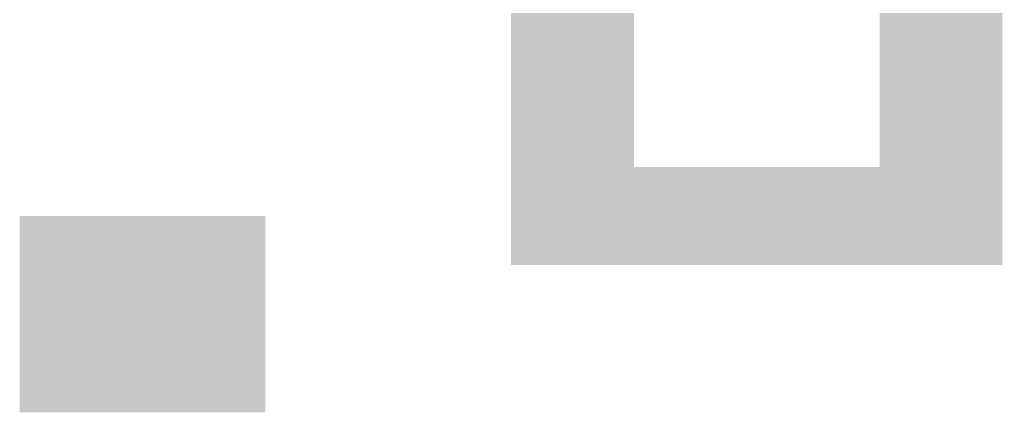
# Model space of a CAD drawing. Header units: metres. Extents: x 0 to 40, y -6 to 10.
import ezdxf

# ---------------------------------------------------------------- set-up
doc = ezdxf.new("R2010")
doc.units = ezdxf.units.M

msp = doc.modelspace()

# ---------------------------------------------------------------- hatches: boundary and pattern name
at = {"extrusion": (0, -0.6, 0.8)}
h = msp.add_hatch(color=3, dxfattribs=at)
h.paths.add_polyline_path([(20, 0), (40, 0), (40, 20), (20, 20)])
h.paths.add_polyline_path([(25, 5), (35, 5), (35, 15), (25, 15)], flags=16)

# ---------------------------------------------------------------- linework, layer by layer
at = {"color": 1, "extrusion": (0, -0.6, 0.8)}
msp.add_solid([(0, 0, 10), (10, 0, 10), (0, 10, 10), (10, 10, 10)], dxfattribs=at)

doc.saveas('drawing.dxf')
